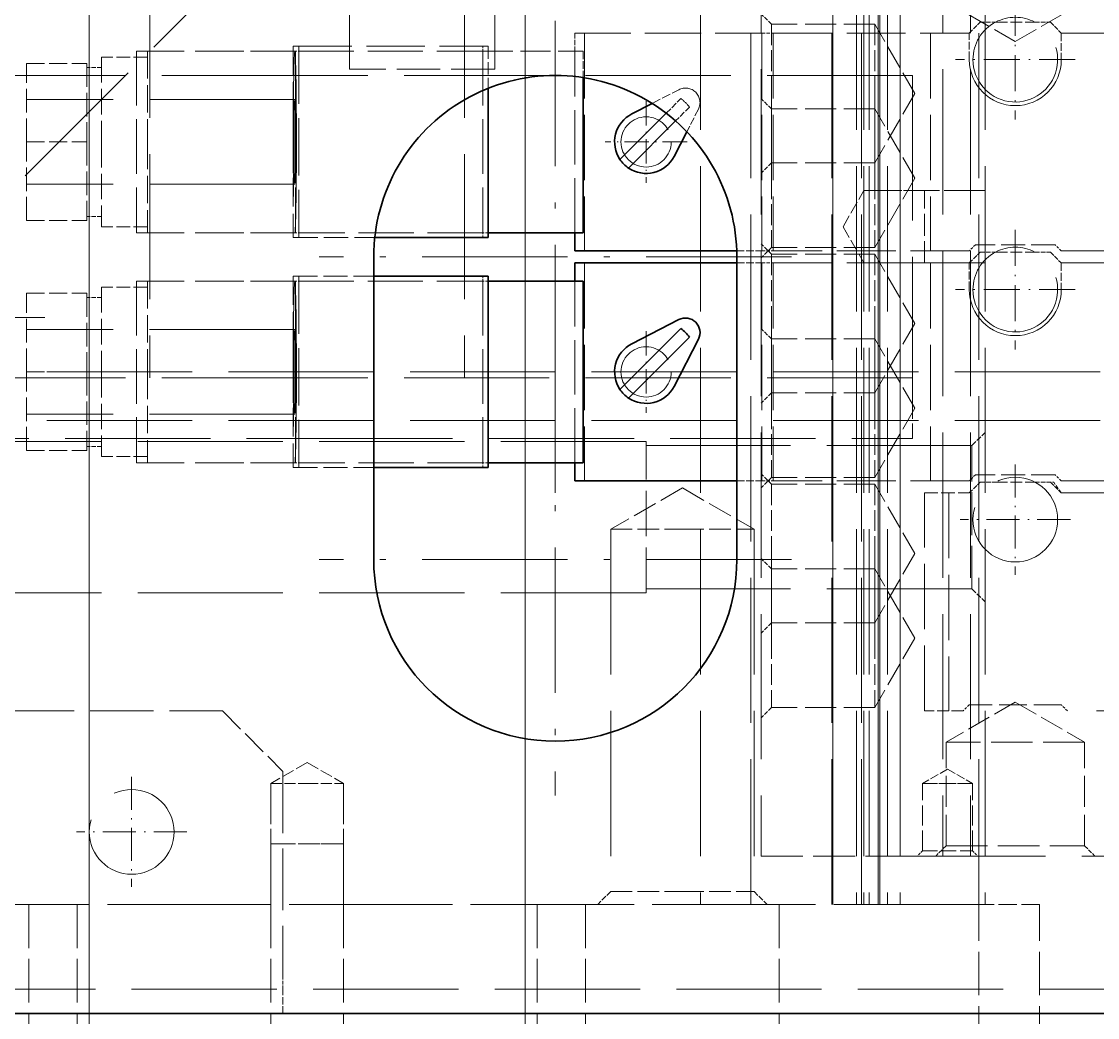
# Model space of a CAD drawing. Extents: x 0 to 18500, y -51 to 3802.
# Drawn here: x 2470.5 to 2559.4, y 1257 to 1339.3 of the extents above; entities that cross this region are included whole.
import ezdxf

# ---------------------------------------------------------------- set-up
doc = ezdxf.new("R2010")
doc.units = 0
doc.header["$MEASUREMENT"] = 0
for name, pattern in [('CENTER-HOKUTO', [23, 20, -1, 1, -1]), ('DASHDOT', [18.5, 12, -3, 0.5, -3]), ('DASHED', [15, 12, -3]), ('HIDDEN-HOKUTO', [3.8, 2.5, -1.3])]:
    doc.linetypes.add(name, pattern=pattern)
doc.layers.get('0').update_dxf_attribs({"linetype": 'CONTINUOUS'})
doc.layers.add('AM_7', color=2, linetype='CENTER-HOKUTO')
doc.layers.add('AM_HID', color=1, linetype='HIDDEN-HOKUTO')

msp = doc.modelspace()

# ---------------------------------------------------------------- linework, layer by layer
at = {"color": 7, "lineweight": 35, "ltscale": 0.320566}
msp.add_line((2516.92444, 1334.62914), (2516.92444, 1321.80651), dxfattribs=at)
at = {"color": 7, "lineweight": 35, "ltscale": 0.308389}
msp.add_line((2509.07483, 1333.74205), (2509.07483, 1321.40648), dxfattribs=at)
at = {"color": 7, "lineweight": 35, "ltscale": 0.047715}
msp.add_line((2520.93274, 1331.6173), (2522.62903, 1332.49217), dxfattribs=at)
at = {"color": 7, "lineweight": 35, "ltscale": 0.135196}
msp.add_line((2519.96692, 1327.85582), (2523.79065, 1331.67992), dxfattribs=at)
at = {"color": 7, "lineweight": 35, "ltscale": 0.137569}
msp.add_line((2524.56507, 1331.03978), (2520.67395, 1327.14879), dxfattribs=at)
at = {"color": 7, "lineweight": 35, "ltscale": 0.057306}
msp.add_line((2525.48596, 1330.15196), (2524.43518, 1328.11473), dxfattribs=at)
at = {"color": 7, "lineweight": 35, "ltscale": 0.19624}
for p, q in [((2509.07483, 1321.80651), (2516.92444, 1321.80651)), ((2509.07483, 1317.80651), (2516.92444, 1317.80651)), ((2509.07483, 1302.80651), (2516.92444, 1302.80651))]:
    msp.add_line(p, q, dxfattribs=at)
at = {"color": 7, "lineweight": 35, "ltscale": 0.0375}
for p, q in [((2516.22449, 1321.80651), (2516.22449, 1320.30651)), ((2516.22449, 1319.30651), (2516.22449, 1317.80651)), ((2516.22473, 1302.80651), (2516.22473, 1301.30651))]:
    msp.add_line(p, q, dxfattribs=at)
at = {"color": 7, "lineweight": 35, "ltscale": 0.234119}
msp.add_line((2499.71009, 1321.40648), (2509.07483, 1321.40648), dxfattribs=at)
at = {"color": 7, "lineweight": 35, "ltscale": 0.33479}
msp.add_line((2516.22449, 1320.30651), (2529.61609, 1320.30651), dxfattribs=at)
at = {"color": 7, "lineweight": 35}
for p, q in [((2499.62464, 1294.80651), (2499.62464, 1319.80651)), ((2529.62464, 1319.80651), (2529.62464, 1294.80651)), ((2464.62464, 1257.30638), (2644.62464, 1257.30687))]:
    msp.add_line(p, q, dxfattribs=at)
at = {"color": 7, "lineweight": 35, "ltscale": 0.334998}
for p, q in [((2516.22449, 1319.30651), (2529.62439, 1319.30651)), ((2516.22473, 1301.30651), (2529.62464, 1301.30651))]:
    msp.add_line(p, q, dxfattribs=at)
at = {"color": 7, "lineweight": 35, "ltscale": 0.236261}
msp.add_line((2499.62439, 1318.20641), (2509.07483, 1318.20641), dxfattribs=at)
at = {"color": 7, "lineweight": 35, "ltscale": 0.394998}
msp.add_line((2509.07483, 1318.20641), (2509.07483, 1302.40648), dxfattribs=at)
at = {"color": 7, "lineweight": 35, "ltscale": 0.375}
msp.add_line((2516.92444, 1317.80651), (2516.92444, 1302.80651), dxfattribs=at)
at = {"color": 7, "lineweight": 35, "ltscale": 0.178106}
for p, q in [((2519.96692, 1308.85582), (2525.00452, 1313.89342)), ((2525.71155, 1313.18639), (2520.67395, 1308.14879))]:
    msp.add_line(p, q, dxfattribs=at)
at = {"color": 7, "lineweight": 35, "ltscale": 0.109548}
msp.add_line((2520.93274, 1312.6173), (2524.82727, 1314.62572), dxfattribs=at)
at = {"color": 7, "lineweight": 35, "ltscale": 0.109546}
msp.add_line((2526.44373, 1313.00914), (2524.43518, 1309.11473), dxfattribs=at)
at = {"color": 7, "lineweight": 35, "ltscale": 0.236255}
msp.add_line((2499.62464, 1302.40648), (2509.07483, 1302.40648), dxfattribs=at)
at = {"color": 7, "lineweight": 35}
for centre, radius, start, end in [((2514.62464, 1319.80651), 15, 0.0001446, 180.0001453), ((2522.12464, 1329.30651), 2.6, 117.2812056, 213.9126629), ((2522.12464, 1329.30651), 2.6, 236.087637, 332.7190753), ((2522.12464, 1329.30651), 2.6, 213.9126629, 236.087637), ((2525.37708, 1313.55919), 1.2, 332.7190531, 117.2812739), ((2522.12464, 1310.30651), 4.6, 38.7600121, 51.2402738), ((2522.12464, 1310.30651), 2.6, 117.2812056, 213.9126629), ((2522.12464, 1310.30651), 2.6, 213.9126629, 236.087637), ((2522.12464, 1310.30651), 2.6, 236.087637, 332.7190753), ((2514.62464, 1294.80651), 15, 180.0001453, 0.0001446)]:
    msp.add_arc(centre, radius, start, end, dxfattribs=at)
at = {"layer": 'AM_7', "color": 2, "linetype": 'DASHDOT', "lineweight": 13, "ltscale": 0.247}
for p, q in [((2552.62464, 1341.04662), (2552.62464, 1331.16661)), ((2552.62464, 1322.04662), (2552.62464, 1312.16661))]:
    msp.add_line(p, q, dxfattribs=at)
at = {"layer": 'AM_7', "color": 2, "linetype": 'DASHDOT', "lineweight": 13}
for p, q in [((2514.62464, 1339.30651), (2514.62464, 1300.30651)), ((2534.12464, 1319.80651), (2495.12464, 1319.80651)), ((2472.45569, 1314.80626), (2450.79505, 1314.80626)), ((2514.62464, 1314.30651), (2514.62464, 1275.30651)), ((2534.12464, 1294.80651), (2495.12464, 1294.80651))]:
    msp.add_line(p, q, dxfattribs=at)
at = {"layer": 'AM_7', "color": 2, "linetype": 'DASHDOT', "lineweight": 13, "ltscale": 0.247003}
msp.add_line((2557.56458, 1336.10655), (2547.68445, 1336.10655), dxfattribs=at)
at = {"layer": 'AM_7', "color": 2, "linetype": 'DASHDOT', "lineweight": 13, "ltscale": 0.169}
for p, q in [((2522.12464, 1332.68651), (2522.12464, 1325.9265)), ((2525.50452, 1329.30651), (2518.74451, 1329.30651)), ((2522.12464, 1313.68651), (2522.12464, 1306.9265)), ((2525.50452, 1310.30651), (2518.74451, 1310.30651))]:
    msp.add_line(p, q, dxfattribs=at)
at = {"layer": 'AM_7', "color": 2, "linetype": 'DASHDOT', "lineweight": 13, "ltscale": 0.246997}
msp.add_line((2557.56458, 1317.10655), (2547.6847, 1317.10655), dxfattribs=at)
at = {"layer": 'AM_7', "color": 2, "linetype": 'DASHDOT', "lineweight": 13, "ltscale": 0.227499}
msp.add_line((2552.62464, 1302.6566), (2552.62464, 1293.55663), dxfattribs=at)
at = {"layer": 'AM_7', "color": 2, "linetype": 'DASHDOT', "lineweight": 13, "ltscale": 0.227496}
for p, q in [((2557.17444, 1298.10655), (2548.07459, 1298.10655)), ((2484.17469, 1272.30638), (2475.07483, 1272.30638))]:
    msp.add_line(p, q, dxfattribs=at)
at = {"layer": 'AM_7', "color": 2, "linetype": 'DASHDOT', "lineweight": 13, "ltscale": 0.227502}
msp.add_line((2479.62464, 1276.85643), (2479.62464, 1267.75633), dxfattribs=at)
at = {"layer": 'AM_HID', "color": 1, "linetype": 'DASHED', "lineweight": 13}
for p, q in [((2476.12488, 1255.80638), (2476.12464, 1388.30638)), ((2476.12513, 1255.80626), (2476.12488, 1388.30632)), ((2476.12513, 1255.80626), (2476.12488, 1388.30626)), ((2476.12561, 1255.80626), (2476.12513, 1388.30626)), ((2481.12464, 1388.30638), (2481.12488, 1309.80638)), ((2481.12513, 1388.30626), (2481.12513, 1309.80626)), ((2507.12464, 1388.30638), (2507.12488, 1309.80638)), ((2507.12513, 1388.30638), (2507.12513, 1309.80638)), ((2512.12488, 1255.80638), (2512.12464, 1388.30644)), ((2512.12513, 1255.80638), (2512.12488, 1388.30638)), ((2512.12513, 1255.80638), (2512.12488, 1388.30638)), ((2512.12561, 1255.80638), (2512.12513, 1388.30638)), ((2476.12488, 1266.30638), (2476.12464, 1357.30638)), ((2476.12513, 1266.30626), (2476.12488, 1357.30626)), ((2476.12561, 1266.30626), (2476.12513, 1357.30626)), ((2476.12513, 1266.30626), (2476.12513, 1357.30626)), ((2481.12464, 1357.30638), (2481.12488, 1334.80638)), ((2481.12513, 1357.30626), (2481.12513, 1334.80626)), ((2497.62464, 1357.30651), (2497.62464, 1335.30638)), ((2507.12464, 1357.30638), (2507.12488, 1334.80638)), ((2507.12513, 1357.30638), (2507.12513, 1334.80638)), ((2509.62464, 1357.30651), (2509.62464, 1335.30651)), ((2512.12488, 1266.30638), (2512.12464, 1357.30638)), ((2512.12513, 1266.30638), (2512.12488, 1357.30638)), ((2512.12561, 1266.30638), (2512.12513, 1357.30638)), ((2512.12513, 1266.30638), (2512.12513, 1357.30638)), ((2526.62464, 1357.30651), (2526.62488, 1266.30651)), ((2530.78333, 1266.30651), (2530.78284, 1357.30651)), ((2530.78308, 1266.30651), (2530.78284, 1357.30651)), ((2530.78357, 1266.30638), (2530.78333, 1357.30638)), ((2530.78333, 1266.30638), (2530.78333, 1357.30638)), ((2537.4701, 1266.30651), (2537.46985, 1357.30651)), ((2537.46985, 1266.30651), (2537.46985, 1357.30651)), ((2537.47034, 1266.30651), (2537.4701, 1357.30651)), ((2537.47034, 1266.30638), (2537.4701, 1357.30638)), ((2537.5553, 1266.30651), (2537.55506, 1357.30651)), ((2537.55506, 1357.30651), (2537.5553, 1266.30651)), ((2537.5553, 1357.30651), (2537.55554, 1266.30651)), ((2537.55579, 1266.30638), (2537.5553, 1357.30638)), ((2539.50696, 1357.30651), (2539.50745, 1266.30651)), ((2539.50721, 1357.30651), (2539.50745, 1266.30651)), ((2539.50745, 1357.30651), (2539.50769, 1266.30651)), ((2539.50745, 1357.30638), (2539.50794, 1266.30638)), ((2539.92151, 1266.30651), (2539.92127, 1357.30651)), ((2539.92151, 1266.30651), (2539.92127, 1357.30651)), ((2539.92176, 1266.30651), (2539.92151, 1357.30651)), ((2539.922, 1266.30638), (2539.92151, 1357.30638)), ((2540.12464, 1357.30651), (2540.12488, 1266.30651)), ((2540.55725, 1357.30651), (2540.5575, 1266.30651)), ((2540.55725, 1357.30651), (2540.55725, 1266.30651)), ((2540.5575, 1357.30651), (2540.55774, 1266.30651)), ((2540.5575, 1357.30638), (2540.55774, 1266.30638)), ((2541.30432, 1266.30651), (2541.30408, 1357.30651)), ((2541.30432, 1357.30651), (2541.30481, 1266.30651)), ((2541.30481, 1266.30651), (2541.30432, 1357.30651)), ((2541.30432, 1357.30651), (2541.30432, 1266.30651)), ((2541.42371, 1266.30651), (2541.42346, 1357.30651)), ((2541.42346, 1357.30651), (2541.42346, 1266.30651)), ((2541.42395, 1266.30651), (2541.42371, 1357.30651)), ((2541.42371, 1357.30651), (2541.42395, 1266.30651)), ((2542.05725, 1357.30651), (2542.0575, 1266.30651)), ((2542.05725, 1357.30651), (2542.05725, 1266.30651)), ((2542.0575, 1357.30651), (2542.05774, 1266.30651)), ((2542.0575, 1357.30651), (2542.05774, 1266.30651)), ((2543.10706, 1357.30651), (2543.10755, 1266.30651)), ((2543.10706, 1357.30651), (2543.10755, 1266.30651)), ((2543.10755, 1357.30651), (2543.10779, 1266.30651)), ((2543.10755, 1357.30651), (2543.10755, 1266.30651)), ((2549.62513, 1266.30651), (2549.62464, 1357.30651)), ((2549.62537, 1266.30651), (2549.62513, 1357.30651)), ((2550.12464, 1357.30651), (2550.12488, 1266.30651)), ((2449.62464, 1305.30626), (2499.62464, 1355.30638)), ((2531.62464, 1350.30651), (2531.62464, 1270.30651)), ((2543.12464, 1350.30651), (2543.12464, 1270.30651)), ((2546.62464, 1350.30651), (2546.62464, 1270.30651)), ((2548.93396, 1350.30651), (2548.93421, 1270.30651)), ((2556.42444, 1338.30663), (2590.82434, 1338.30663)), ((2494.12464, 1334.80638), (2444.12488, 1334.80626)), ((2544.12488, 1334.80651), (2494.12464, 1334.80638)), ((2544.12488, 1334.80651), (2544.12488, 1304.80651)), ((2544.12513, 1334.80651), (2544.12513, 1304.80651)), ((2493.10511, 1332.80638), (2470.92444, 1332.80638)), ((2493.10511, 1325.80638), (2470.92444, 1325.80638)), ((2579.63269, 1320.30663), (2556.42444, 1320.30663)), ((2556.42444, 1319.30663), (2579.62439, 1319.30663)), ((2493.10511, 1313.80638), (2470.92444, 1313.80638)), ((2649.62464, 1310.30675), (2438.91761, 1310.30626)), ((2494.12488, 1309.80638), (2444.12488, 1309.80626)), ((2544.12488, 1309.80651), (2494.12488, 1309.80638)), ((2493.10511, 1306.80638), (2470.92444, 1306.80638)), ((2649.62464, 1306.30675), (2389.62464, 1306.30614)), ((2444.12488, 1304.80626), (2494.12488, 1304.80638)), ((2444.12488, 1304.80626), (2494.12488, 1304.80638)), ((2522.12488, 1304.55651), (2467.12488, 1304.55626)), ((2522.12513, 1304.55638), (2467.12513, 1304.55626)), ((2522.12513, 1304.55638), (2467.12513, 1304.55626)), ((2522.12513, 1304.55638), (2467.12513, 1304.55626)), ((2494.12488, 1304.80638), (2544.12488, 1304.80651)), ((2494.12488, 1304.80638), (2544.12488, 1304.80651)), ((2549.04236, 1304.22399), (2522.12488, 1304.22399)), ((2549.04285, 1304.22399), (2522.12513, 1304.22386)), ((2549.04261, 1304.22399), (2522.12513, 1304.22386)), ((2549.04261, 1304.22399), (2522.12513, 1304.22399)), ((2579.62464, 1301.30663), (2556.42444, 1301.30663)), ((2556.42444, 1300.30663), (2579.62464, 1300.30663)), ((2519.20716, 1297.30651), (2519.2074, 1267.3889)), ((2519.20764, 1297.30638), (2519.20764, 1267.3889)), ((2519.20764, 1297.30638), (2519.20764, 1267.3889)), ((2519.20789, 1297.30638), (2519.20789, 1267.3889)), ((2531.04236, 1297.30651), (2531.04236, 1267.38903)), ((2531.04261, 1297.30651), (2531.04261, 1267.3889)), ((2531.04261, 1297.30638), (2531.04261, 1267.3889)), ((2531.04285, 1297.30638), (2531.04309, 1267.3889)), ((2522.12488, 1292.05651), (2467.12488, 1292.05626)), ((2522.12513, 1292.05638), (2467.12513, 1292.05626)), ((2522.12513, 1292.05638), (2467.12513, 1292.05626)), ((2522.12537, 1292.05638), (2467.12537, 1292.05626)), ((2549.04236, 1292.38903), (2522.12488, 1292.3889)), ((2549.04261, 1292.38903), (2522.12513, 1292.3889)), ((2549.04261, 1292.38903), (2522.12513, 1292.3889)), ((2549.04285, 1292.3889), (2522.12537, 1292.3889)), ((2586.33313, 1282.30663), (2556.92469, 1282.30663)), ((2543.12464, 1270.30651), (2604.62464, 1270.30675)), ((2549.62488, 1266.30651), (2439.62488, 1266.30626)), ((2449.12488, 1266.30626), (2550.12488, 1266.30651)), ((2464.62464, 1259.30638), (2644.62464, 1259.30687))]:
    msp.add_line(p, q, dxfattribs=at)
at = {"layer": 'AM_HID', "color": 1, "linetype": 'DASHED', "lineweight": 13, "ltscale": 0.165199}
for p, q in [((2552.62464, 1337.60265), (2546.90198, 1340.9066)), ((2544.32874, 1288.30651), (2541.02454, 1294.02904)), ((2544.32874, 1288.30651), (2541.02454, 1282.58397)), ((2552.62464, 1283.01049), (2558.34729, 1279.70653))]:
    msp.add_line(p, q, dxfattribs=at)
at = {"layer": 'AM_HID', "color": 1, "linetype": 'DASHED', "lineweight": 13, "ltscale": 0.165193}
for p, q in [((2552.62464, 1337.60265), (2558.34705, 1340.9066)), ((2544.32825, 1333.30651), (2541.02454, 1339.02904)), ((2544.32849, 1314.30651), (2541.02454, 1308.58409)), ((2544.32849, 1295.30651), (2541.02454, 1289.58409)), ((2552.62464, 1283.01049), (2546.90222, 1279.70653))]:
    msp.add_line(p, q, dxfattribs=at)
at = {"layer": 'AM_HID', "color": 1, "linetype": 'DASHED', "lineweight": 13, "ltscale": 0.030263}
for p, q in [((2532.48059, 1339.02904), (2531.62464, 1339.885)), ((2532.48059, 1332.02904), (2531.62464, 1332.885)), ((2532.48059, 1327.58397), (2531.62464, 1326.72801)), ((2532.48059, 1320.02904), (2531.62464, 1320.885)), ((2532.48059, 1320.58397), (2531.62464, 1319.72801)), ((2532.48059, 1313.02904), (2531.62464, 1313.885)), ((2532.48059, 1308.58397), (2531.62464, 1307.72801)), ((2532.48059, 1301.02904), (2531.62464, 1301.885)), ((2532.48059, 1301.58397), (2531.62464, 1300.72801)), ((2532.48059, 1294.02904), (2531.62464, 1294.885)), ((2532.48059, 1289.58397), (2531.62464, 1288.72801)), ((2532.48059, 1282.58397), (2531.62464, 1281.72801)), ((2558.34729, 1271.16258), (2559.20325, 1270.30663))]:
    msp.add_line(p, q, dxfattribs=at)
at = {"layer": 'AM_HID', "color": 1, "linetype": 'DASHED', "lineweight": 13, "ltscale": 0.143063}
for p, q in [((2532.48059, 1339.02904), (2532.48059, 1333.30651)), ((2541.02454, 1339.02904), (2541.02454, 1333.30651)), ((2532.48059, 1333.30651), (2532.48059, 1327.58397)), ((2532.48059, 1332.02904), (2532.48059, 1326.30651)), ((2541.02454, 1332.02904), (2541.02454, 1326.30651)), ((2532.48059, 1326.30651), (2532.48059, 1320.58397)), ((2541.02454, 1326.30651), (2541.02454, 1320.58397)), ((2532.48059, 1320.02904), (2532.48059, 1314.30651)), ((2541.02454, 1320.02904), (2541.02454, 1314.30651)), ((2532.48059, 1314.30651), (2532.48059, 1308.58397)), ((2532.48059, 1313.02904), (2532.48059, 1307.30651)), ((2541.02454, 1313.02904), (2541.02454, 1307.30651)), ((2532.48059, 1307.30651), (2532.48059, 1301.58397)), ((2541.02454, 1307.30651), (2541.02454, 1301.58397)), ((2532.48059, 1301.02904), (2532.48059, 1295.30651)), ((2541.02454, 1301.02904), (2541.02454, 1295.30651)), ((2532.48059, 1295.30651), (2532.48059, 1289.58397)), ((2532.48059, 1294.02904), (2532.48059, 1288.30651)), ((2541.02454, 1294.02904), (2541.02454, 1288.30651)), ((2532.48059, 1288.30651), (2532.48059, 1282.58397)), ((2541.02454, 1288.30651), (2541.02454, 1282.58397))]:
    msp.add_line(p, q, dxfattribs=at)
at = {"layer": 'AM_HID', "color": 1, "linetype": 'DASHED', "lineweight": 13, "ltscale": 0.213599}
for p, q in [((2541.02454, 1339.02904), (2532.48059, 1339.02904)), ((2541.02454, 1332.02904), (2532.48059, 1332.02904)), ((2541.02454, 1327.58409), (2532.48059, 1327.58397)), ((2541.02454, 1320.58397), (2532.48059, 1320.58397)), ((2541.02454, 1320.02904), (2532.48059, 1320.02904)), ((2541.02454, 1313.02904), (2532.48059, 1313.02904)), ((2541.02454, 1308.58409), (2532.48059, 1308.58397)), ((2541.02454, 1301.58397), (2532.48059, 1301.58397)), ((2541.02454, 1301.02904), (2532.48059, 1301.02904)), ((2541.02454, 1294.02904), (2532.48059, 1294.02904)), ((2541.02454, 1289.58409), (2532.48059, 1289.58397)), ((2541.02454, 1282.58397), (2532.48059, 1282.58397)), ((2546.90222, 1271.16258), (2546.90222, 1279.70653)), ((2558.34729, 1271.16258), (2558.34729, 1279.70653))]:
    msp.add_line(p, q, dxfattribs=at)
at = {"layer": 'AM_HID', "color": 1, "linetype": 'DASHED', "lineweight": 13, "ltscale": 0.031823}
for p, q in [((2548.82434, 1338.30651), (2549.72449, 1339.20653)), ((2548.82434, 1319.30651), (2549.72449, 1320.20653)), ((2548.82459, 1300.30651), (2549.72473, 1301.20653))]:
    msp.add_line(p, q, dxfattribs=at)
at = {"layer": 'AM_HID', "color": 1, "linetype": 'DASHED', "lineweight": 13, "ltscale": 0.031879}
for p, q in [((2549.72449, 1339.20653), (2550.99964, 1339.20653)), ((2549.72449, 1320.20653), (2550.99964, 1320.20653)), ((2554.24939, 1301.20653), (2555.52454, 1301.20653))]:
    msp.add_line(p, q, dxfattribs=at)
at = {"layer": 'AM_HID', "color": 1, "linetype": 'DASHED', "lineweight": 13, "ltscale": 0.081238}
for p, q in [((2550.99964, 1339.20653), (2554.24915, 1339.20653)), ((2550.99964, 1320.20653), (2554.24915, 1320.20653))]:
    msp.add_line(p, q, dxfattribs=at)
at = {"layer": 'AM_HID', "color": 1, "linetype": 'DASHED', "lineweight": 13, "ltscale": 0.031885}
for p, q in [((2554.24915, 1339.20653), (2555.52454, 1339.20653)), ((2554.24915, 1320.20653), (2555.52454, 1320.20653))]:
    msp.add_line(p, q, dxfattribs=at)
at = {"layer": 'AM_HID', "color": 1, "linetype": 'DASHED', "lineweight": 13, "ltscale": 0.031816}
for p, q in [((2555.52454, 1339.20653), (2556.42444, 1338.30663)), ((2555.52454, 1320.20653), (2556.42444, 1319.30663)), ((2555.52454, 1301.20653), (2556.42444, 1300.30663))]:
    msp.add_line(p, q, dxfattribs=at)
at = {"layer": 'AM_HID', "color": 1, "linetype": 'DASHED', "lineweight": 13, "ltscale": 0.386554}
msp.add_line((2516.22449, 1338.30651), (2531.68665, 1338.30651), dxfattribs=at)
at = {"layer": 'AM_HID', "color": 1, "linetype": 'DASHED', "lineweight": 13, "ltscale": 0.0375}
msp.add_line((2516.22449, 1338.30651), (2516.22449, 1336.80651), dxfattribs=at)
at = {"layer": 'AM_HID', "color": 1, "linetype": 'DASHED', "lineweight": 13, "ltscale": 0.45}
for p, q in [((2517.02454, 1338.30651), (2517.02454, 1320.30651)), ((2531.68665, 1338.30651), (2531.68665, 1320.30651)), ((2532.62464, 1338.30651), (2532.62464, 1320.30651)), ((2545.62464, 1338.30651), (2545.62464, 1320.30651)), ((2517.02454, 1319.30651), (2517.02454, 1301.30651)), ((2531.68665, 1319.30651), (2531.68665, 1301.30651)), ((2532.62464, 1319.30651), (2532.62464, 1301.30651)), ((2545.62464, 1319.30651), (2545.62464, 1301.30651)), ((2545.12464, 1282.30651), (2545.12464, 1300.30651)), ((2547.12464, 1300.30651), (2547.12464, 1282.30651))]:
    msp.add_line(p, q, dxfattribs=at)
at = {"layer": 'AM_HID', "color": 1, "linetype": 'DASHED', "lineweight": 13, "ltscale": 0.02345}
for p, q in [((2531.68665, 1338.30651), (2532.62464, 1338.30651)), ((2531.68665, 1320.30651), (2532.62464, 1320.30651)), ((2531.68665, 1319.30651), (2532.62464, 1319.30651)), ((2531.68665, 1301.30651), (2532.62464, 1301.30651))]:
    msp.add_line(p, q, dxfattribs=at)
at = {"layer": 'AM_HID', "color": 1, "linetype": 'DASHED', "lineweight": 13, "ltscale": 0.404993}
for p, q in [((2532.62464, 1338.30651), (2548.82434, 1338.30651)), ((2548.82434, 1320.30651), (2532.62464, 1320.30651)), ((2532.62464, 1319.30651), (2548.82434, 1319.30651))]:
    msp.add_line(p, q, dxfattribs=at)
at = {"layer": 'AM_HID', "color": 1, "linetype": 'DASHED', "lineweight": 13, "ltscale": 0.054999}
for p, q in [((2548.82434, 1336.10655), (2548.82434, 1338.30651)), ((2548.82459, 1317.10655), (2548.82434, 1319.30651))]:
    msp.add_line(p, q, dxfattribs=at)
at = {"layer": 'AM_HID', "color": 1, "linetype": 'DASHED', "lineweight": 13, "ltscale": 0.055002}
for p, q in [((2556.42444, 1338.30663), (2556.42444, 1336.10655)), ((2556.42444, 1319.30663), (2556.42444, 1317.10655))]:
    msp.add_line(p, q, dxfattribs=at)
at = {"layer": 'AM_HID', "color": 1, "linetype": 'DASHED', "lineweight": 13, "ltscale": 0.197501}
for p, q in [((2492.97425, 1337.20641), (2492.97425, 1329.30638)), ((2492.97425, 1318.20641), (2492.97425, 1310.30638))]:
    msp.add_line(p, q, dxfattribs=at)
at = {"layer": 'AM_HID', "color": 1, "linetype": 'DASHED', "lineweight": 13, "ltscale": 0.402515}
msp.add_line((2492.97425, 1337.20641), (2509.07483, 1337.20641), dxfattribs=at)
at = {"layer": 'AM_HID', "color": 1, "linetype": 'DASHED', "lineweight": 13, "ltscale": 0.394998}
for p, q in [((2493.42444, 1337.20641), (2493.42444, 1321.40648)), ((2493.42444, 1318.20641), (2493.42444, 1302.40648))]:
    msp.add_line(p, q, dxfattribs=at)
at = {"layer": 'AM_HID', "color": 1, "linetype": 'DASHED', "lineweight": 13, "ltscale": 0.009998}
for p, q in [((2508.62464, 1337.20641), (2508.62464, 1336.80651)), ((2508.62464, 1318.20641), (2508.62464, 1317.80651))]:
    msp.add_line(p, q, dxfattribs=at)
at = {"layer": 'AM_HID', "color": 1, "linetype": 'DASHED', "lineweight": 13, "ltscale": 0.086609}
msp.add_line((2509.07483, 1337.20641), (2509.07483, 1333.74205), dxfattribs=at)
at = {"layer": 'AM_HID', "color": 1, "linetype": 'DASHED', "lineweight": 13, "ltscale": 0.175}
for p, q in [((2477.12439, 1336.30638), (2477.12464, 1329.30638)), ((2477.12464, 1329.30638), (2477.12464, 1322.30638)), ((2477.12464, 1317.30638), (2477.12464, 1310.30638)), ((2477.12464, 1310.30638), (2477.12464, 1303.30638))]:
    msp.add_line(p, q, dxfattribs=at)
at = {"layer": 'AM_HID', "color": 1, "linetype": 'DASHED', "lineweight": 13, "ltscale": 0.095001}
msp.add_line((2480.92444, 1336.30638), (2477.12439, 1336.30638), dxfattribs=at)
at = {"layer": 'AM_HID', "color": 1, "linetype": 'DASHED', "lineweight": 13, "ltscale": 0.328711}
for p, q in [((2480.02454, 1336.80638), (2493.17298, 1336.80638)), ((2480.02454, 1321.80638), (2493.17298, 1321.80638)), ((2480.02454, 1317.80638), (2493.17298, 1317.80638)), ((2480.02454, 1302.80638), (2493.17298, 1302.80638))]:
    msp.add_line(p, q, dxfattribs=at)
at = {"layer": 'AM_HID', "color": 1, "linetype": 'DASHED', "lineweight": 13, "ltscale": 0.375}
for p, q in [((2480.02454, 1336.80638), (2480.02454, 1321.80638)), ((2493.17298, 1336.80638), (2493.17298, 1321.80638)), ((2508.62464, 1336.80651), (2508.62464, 1321.80651)), ((2516.22449, 1321.80651), (2516.22449, 1336.80651)), ((2480.02454, 1317.80638), (2480.02454, 1302.80638)), ((2493.17298, 1317.80638), (2493.17298, 1302.80638)), ((2508.62464, 1317.80651), (2508.62464, 1302.80651)), ((2516.22473, 1302.80651), (2516.22473, 1317.80651))]:
    msp.add_line(p, q, dxfattribs=at)
at = {"layer": 'AM_HID', "color": 1, "linetype": 'DASHED', "lineweight": 13, "ltscale": 0.1875}
for p, q in [((2480.92444, 1336.80638), (2480.92444, 1329.30638)), ((2480.92444, 1329.30638), (2480.92444, 1321.80638)), ((2480.92444, 1317.80638), (2480.92444, 1310.30638)), ((2480.92444, 1310.30638), (2480.92444, 1302.80638))]:
    msp.add_line(p, q, dxfattribs=at)
at = {"layer": 'AM_HID', "color": 1, "linetype": 'DASHED', "lineweight": 13, "ltscale": 0.304517}
for p, q in [((2493.10511, 1336.80638), (2480.92444, 1336.80638)), ((2493.10511, 1321.80638), (2480.92444, 1321.80638)), ((2493.10511, 1317.80638), (2480.92444, 1317.80638)), ((2493.10511, 1302.80638), (2480.92444, 1302.80638))]:
    msp.add_line(p, q, dxfattribs=at)
at = {"layer": 'AM_HID', "color": 1, "linetype": 'DASHED', "lineweight": 13, "ltscale": 0.006287}
for p, q in [((2493.17298, 1336.80638), (2493.42444, 1336.80638)), ((2493.17298, 1321.80638), (2493.42444, 1321.80638)), ((2493.17298, 1317.80638), (2493.42444, 1317.80638)), ((2493.17298, 1302.80638), (2493.42444, 1302.80638))]:
    msp.add_line(p, q, dxfattribs=at)
at = {"layer": 'AM_HID', "color": 1, "linetype": 'DASHED', "lineweight": 13, "ltscale": 0.380005}
for p, q in [((2493.42444, 1336.80638), (2508.62464, 1336.80651)), ((2508.62464, 1321.80651), (2493.42444, 1321.80638)), ((2493.42444, 1317.80638), (2508.62464, 1317.80651)), ((2508.62464, 1302.80651), (2493.42444, 1302.80638))]:
    msp.add_line(p, q, dxfattribs=at)
at = {"layer": 'AM_HID', "color": 1, "linetype": 'DASHED', "lineweight": 13, "ltscale": 0.207495}
msp.add_line((2508.62464, 1336.80651), (2516.92444, 1336.80651), dxfattribs=at)
at = {"layer": 'AM_HID', "color": 1, "linetype": 'DASHED', "lineweight": 13, "ltscale": 0.054434}
msp.add_line((2516.92444, 1336.80651), (2516.92444, 1334.62914), dxfattribs=at)
at = {"layer": 'AM_HID', "color": 1, "linetype": 'DASHED', "lineweight": 13, "ltscale": 0.125}
for p, q in [((2470.92444, 1335.8015), (2475.92444, 1335.80162)), ((2470.92444, 1329.30638), (2475.92444, 1329.30638)), ((2470.92444, 1329.30638), (2475.92444, 1329.30638)), ((2545.12464, 1325.30651), (2540.12464, 1325.30651)), ((2545.12513, 1325.30651), (2540.12513, 1325.30651)), ((2550.12464, 1325.30651), (2545.12464, 1325.30651)), ((2470.92444, 1322.81114), (2475.92444, 1322.81114)), ((2545.12464, 1319.30651), (2540.12464, 1319.30651)), ((2545.12513, 1319.30651), (2540.12513, 1319.30651)), ((2470.92444, 1316.8015), (2475.92444, 1316.80162)), ((2470.92444, 1310.30638), (2475.92444, 1310.30638)), ((2470.92444, 1310.30638), (2475.92444, 1310.30638)), ((2544.12488, 1309.80651), (2544.12488, 1304.80651)), ((2544.12513, 1309.80651), (2544.12513, 1304.80651)), ((2470.92444, 1303.81114), (2475.92444, 1303.81114)), ((2491.12488, 1276.30638), (2491.12488, 1271.30638)), ((2491.12513, 1276.30638), (2491.12513, 1271.30638)), ((2497.12488, 1276.30638), (2497.12488, 1271.30638)), ((2497.12513, 1276.30638), (2497.12513, 1271.30638)), ((2491.12488, 1266.30638), (2491.12488, 1271.30638)), ((2497.12488, 1266.30638), (2497.12488, 1271.30638)), ((2554.62488, 1266.30651), (2549.62488, 1266.30651))]:
    msp.add_line(p, q, dxfattribs=at)
at = {"layer": 'AM_HID', "color": 1, "linetype": 'DASHED', "lineweight": 13, "ltscale": 0.162378}
for p, q in [((2470.92444, 1329.30638), (2470.92444, 1335.8015)), ((2470.92444, 1310.30638), (2470.92444, 1316.8015))]:
    msp.add_line(p, q, dxfattribs=at)
at = {"layer": 'AM_HID', "color": 1, "linetype": 'DASHED', "lineweight": 13, "ltscale": 0.162381}
for p, q in [((2475.92444, 1335.80162), (2475.92444, 1329.30638)), ((2470.92444, 1322.81114), (2470.92444, 1329.30638)), ((2475.92444, 1329.30638), (2475.92444, 1322.81114)), ((2475.92444, 1316.80162), (2475.92444, 1310.30638)), ((2470.92444, 1303.81114), (2470.92444, 1310.30638)), ((2475.92444, 1310.30638), (2475.92444, 1303.81114))]:
    msp.add_line(p, q, dxfattribs=at)
at = {"layer": 'AM_HID', "color": 1, "linetype": 'DASHED', "lineweight": 13, "ltscale": 0.029999}
msp.add_line((2477.12439, 1335.45641), (2475.92444, 1335.45641), dxfattribs=at)
at = {"layer": 'AM_HID', "color": 1, "linetype": 'DASHED', "lineweight": 13, "ltscale": 0.3}
for p, q in [((2509.62464, 1335.30651), (2497.62464, 1335.30638)), ((2471.12488, 1266.30638), (2471.12488, 1254.30638)), ((2471.12513, 1266.30626), (2471.12513, 1254.30626)), ((2471.12513, 1266.30626), (2471.12513, 1254.30626)), ((2471.12561, 1266.30626), (2471.12561, 1254.30626)), ((2475.12488, 1266.30638), (2475.12488, 1254.30638)), ((2475.12513, 1266.30626), (2475.12513, 1254.30626)), ((2475.12513, 1266.30626), (2475.12513, 1254.30626)), ((2475.12561, 1266.30626), (2475.12561, 1254.30626)), ((2491.12488, 1266.30638), (2491.12513, 1254.30638)), ((2491.12513, 1266.30638), (2491.12513, 1254.30638)), ((2491.12513, 1266.30638), (2491.12513, 1254.30638)), ((2491.12537, 1266.30626), (2491.12537, 1254.30626)), ((2497.12488, 1266.30638), (2497.12513, 1254.30638)), ((2497.12513, 1266.30638), (2497.12513, 1254.30638)), ((2497.12513, 1266.30638), (2497.12513, 1254.30638)), ((2497.12537, 1266.30638), (2497.12537, 1254.30638)), ((2513.12488, 1266.30638), (2513.12488, 1254.30638)), ((2513.12513, 1266.30638), (2513.12513, 1254.30638)), ((2513.12513, 1266.30638), (2513.12513, 1254.30638)), ((2513.12561, 1266.30638), (2513.12561, 1254.30638)), ((2517.12488, 1266.30651), (2517.12488, 1254.30651)), ((2517.12513, 1266.30638), (2517.12513, 1254.30638)), ((2517.12513, 1266.30638), (2517.12513, 1254.30638)), ((2517.12561, 1266.30638), (2517.12561, 1254.30638)), ((2533.12488, 1266.30651), (2533.12488, 1254.30651)), ((2533.12513, 1266.30651), (2533.12513, 1254.30651)), ((2533.12513, 1266.30651), (2533.12513, 1254.30651)), ((2533.12561, 1266.30638), (2533.12561, 1254.30638)), ((2549.62488, 1254.30651), (2549.62488, 1266.30651)), ((2549.62561, 1254.30651), (2549.62561, 1266.30651)), ((2554.62488, 1254.30651), (2554.62488, 1266.30651))]:
    msp.add_line(p, q, dxfattribs=at)
at = {"layer": 'AM_HID', "color": 1, "linetype": 'DASHED', "lineweight": 13, "ltscale": 0.061832}
msp.add_line((2522.62903, 1332.49217), (2524.82727, 1333.62572), dxfattribs=at)
at = {"layer": 'AM_HID', "color": 1, "linetype": 'DASHED', "lineweight": 13, "ltscale": 0.04291}
msp.add_line((2523.79065, 1331.67992), (2525.00452, 1332.89342), dxfattribs=at)
at = {"layer": 'AM_HID', "color": 1, "linetype": 'DASHED', "lineweight": 13, "ltscale": 0.14306}
for p, q in [((2541.02454, 1333.30651), (2541.02454, 1327.58409)), ((2541.02454, 1314.30651), (2541.02454, 1308.58409)), ((2541.02454, 1295.30651), (2541.02454, 1289.58409))]:
    msp.add_line(p, q, dxfattribs=at)
at = {"layer": 'AM_HID', "color": 1, "linetype": 'DASHED', "lineweight": 13, "ltscale": 0.16519}
msp.add_line((2544.32825, 1333.30651), (2541.02454, 1327.58409), dxfattribs=at)
at = {"layer": 'AM_HID', "color": 1, "linetype": 'DASHED', "lineweight": 13, "ltscale": 0.040537}
msp.add_line((2525.71155, 1332.18639), (2524.56507, 1331.03978), dxfattribs=at)
at = {"layer": 'AM_HID', "color": 1, "linetype": 'DASHED', "lineweight": 13, "ltscale": 0.05224}
msp.add_line((2526.44373, 1332.00914), (2525.48596, 1330.15196), dxfattribs=at)
at = {"layer": 'AM_HID', "color": 1, "linetype": 'DASHED', "lineweight": 13, "ltscale": 0.165196}
for p, q in [((2544.32849, 1326.30651), (2541.02454, 1332.02904)), ((2544.32849, 1326.30651), (2541.02454, 1320.58397)), ((2544.32849, 1314.30651), (2541.02454, 1320.02904)), ((2544.32849, 1307.30651), (2541.02454, 1313.02904)), ((2544.32849, 1307.30651), (2541.02454, 1301.58397)), ((2544.32849, 1295.30651), (2541.02454, 1301.02904))]:
    msp.add_line(p, q, dxfattribs=at)
at = {"layer": 'AM_HID', "color": 1, "linetype": 'DASHED', "lineweight": 13, "ltscale": 0.197498}
for p, q in [((2492.97425, 1329.30638), (2492.97425, 1321.40648)), ((2492.97425, 1310.30638), (2492.97425, 1302.40648))]:
    msp.add_line(p, q, dxfattribs=at)
at = {"layer": 'AM_HID', "color": 1, "linetype": 'DASHED', "lineweight": 13, "ltscale": 0.086601}
for p, q in [((2538.3927, 1322.30651), (2540.12464, 1325.30651)), ((2538.39295, 1322.30651), (2540.12488, 1325.30651)), ((2538.39319, 1322.30651), (2540.12513, 1325.30651)), ((2538.39319, 1322.30638), (2540.12513, 1325.30638)), ((2538.3927, 1322.30651), (2540.12464, 1319.30651)), ((2538.39319, 1322.30651), (2540.12513, 1319.30651)), ((2538.39319, 1322.30638), (2540.12513, 1319.30638)), ((2494.12537, 1278.03832), (2497.12537, 1276.30638))]:
    msp.add_line(p, q, dxfattribs=at)
at = {"layer": 'AM_HID', "color": 1, "linetype": 'DASHED', "lineweight": 13, "ltscale": 0.15}
for p, q in [((2540.12464, 1325.30651), (2540.12464, 1319.30651)), ((2540.12464, 1325.30651), (2540.12464, 1319.30651)), ((2540.12488, 1325.30651), (2540.12513, 1319.30651)), ((2540.12488, 1325.30651), (2540.12513, 1319.30651)), ((2540.12513, 1325.30651), (2540.12513, 1319.30651)), ((2540.12513, 1325.30651), (2540.12513, 1319.30651)), ((2540.12513, 1325.30638), (2540.12513, 1319.30638)), ((2540.12513, 1325.30638), (2540.12513, 1319.30638)), ((2545.12464, 1319.30651), (2545.12464, 1325.30651)), ((2545.12464, 1319.30651), (2545.12464, 1325.30651)), ((2491.12488, 1271.30638), (2497.12488, 1271.30638))]:
    msp.add_line(p, q, dxfattribs=at)
at = {"layer": 'AM_HID', "color": 1, "linetype": 'DASHED', "lineweight": 13, "ltscale": 0.25}
for p, q in [((2550.12488, 1325.30651), (2540.12488, 1325.30651)), ((2550.12513, 1325.30651), (2540.12513, 1325.30638)), ((2550.12513, 1319.30651), (2540.12513, 1319.30638)), ((2550.12513, 1319.30651), (2540.12513, 1319.30651)), ((2491.12513, 1276.30638), (2491.12513, 1266.30638)), ((2491.12537, 1276.30626), (2491.12537, 1266.30626)), ((2497.12513, 1276.30638), (2497.12513, 1266.30638)), ((2497.12537, 1276.30638), (2497.12537, 1266.30638))]:
    msp.add_line(p, q, dxfattribs=at)
at = {"layer": 'AM_HID', "color": 1, "linetype": 'DASHED', "lineweight": 13, "ltscale": 0.030005}
for p, q in [((2477.12464, 1323.15636), (2475.92444, 1323.15636)), ((2477.12464, 1316.45641), (2475.92444, 1316.45641)), ((2477.12464, 1304.15636), (2475.92444, 1304.15636))]:
    msp.add_line(p, q, dxfattribs=at)
at = {"layer": 'AM_HID', "color": 1, "linetype": 'DASHED', "lineweight": 13, "ltscale": 0.094995}
for p, q in [((2480.92444, 1322.30638), (2477.12464, 1322.30638)), ((2480.92444, 1317.30638), (2477.12464, 1317.30638)), ((2480.92444, 1303.30638), (2477.12464, 1303.30638))]:
    msp.add_line(p, q, dxfattribs=at)
at = {"layer": 'AM_HID', "color": 1, "linetype": 'DASHED', "lineweight": 13, "ltscale": 0.011255}
for p, q in [((2508.62464, 1321.80651), (2509.07483, 1321.80651)), ((2508.62464, 1317.80651), (2509.07483, 1317.80651)), ((2508.62464, 1302.80651), (2509.07483, 1302.80651))]:
    msp.add_line(p, q, dxfattribs=at)
at = {"layer": 'AM_HID', "color": 1, "linetype": 'DASHED', "lineweight": 13, "ltscale": 0.010001}
for p, q in [((2508.62464, 1321.80651), (2508.62464, 1321.40648)), ((2508.62464, 1302.80651), (2508.62464, 1302.40648))]:
    msp.add_line(p, q, dxfattribs=at)
at = {"layer": 'AM_HID', "color": 1, "linetype": 'DASHED', "lineweight": 13, "ltscale": 0.086604}
msp.add_line((2538.39295, 1322.30651), (2540.12513, 1319.30651), dxfattribs=at)
at = {"layer": 'AM_HID', "color": 1, "linetype": 'DASHED', "lineweight": 13, "ltscale": 0.168396}
msp.add_line((2492.97425, 1321.40648), (2499.71009, 1321.40648), dxfattribs=at)
at = {"layer": 'AM_HID', "color": 1, "linetype": 'DASHED', "lineweight": 13, "ltscale": 0.051764}
msp.add_line((2529.61609, 1320.30651), (2531.68665, 1320.30651), dxfattribs=at)
at = {"layer": 'AM_HID', "color": 1, "linetype": 'DASHED', "lineweight": 13, "ltscale": 0.017678}
for p, q in [((2549.32434, 1320.80651), (2548.82434, 1320.30651)), ((2556.42444, 1320.30663), (2555.92444, 1320.80663)), ((2549.32459, 1301.80651), (2548.82459, 1301.30651)), ((2556.42444, 1301.30663), (2555.92444, 1301.80663)), ((2548.82459, 1282.80651), (2548.32459, 1282.30651)), ((2556.92469, 1282.30663), (2556.42469, 1282.80663))]:
    msp.add_line(p, q, dxfattribs=at)
at = {"layer": 'AM_HID', "color": 1, "linetype": 'DASHED', "lineweight": 13, "ltscale": 0.165002}
msp.add_line((2555.92444, 1320.80663), (2549.32434, 1320.80651), dxfattribs=at)
at = {"layer": 'AM_HID', "color": 1, "linetype": 'DASHED', "lineweight": 13, "ltscale": 0.051556}
msp.add_line((2529.62439, 1319.30651), (2531.68665, 1319.30651), dxfattribs=at)
at = {"layer": 'AM_HID', "color": 1, "linetype": 'DASHED', "lineweight": 13, "ltscale": 0.032507}
msp.add_line((2550.12464, 1319.30651), (2548.82434, 1319.30651), dxfattribs=at)
at = {"layer": 'AM_HID', "color": 1, "linetype": 'DASHED', "lineweight": 13, "ltscale": 0.166254}
msp.add_line((2492.97425, 1318.20641), (2499.62439, 1318.20641), dxfattribs=at)
at = {"layer": 'AM_HID', "color": 1, "linetype": 'DASHED', "lineweight": 13, "ltscale": 0.038273}
for p, q in [((2549.04236, 1304.22399), (2550.12488, 1305.30651)), ((2549.04261, 1304.22399), (2550.12513, 1305.30651)), ((2549.04261, 1304.22399), (2550.12513, 1305.30651)), ((2549.04236, 1292.38903), (2550.12488, 1291.30651)), ((2549.04261, 1292.38903), (2550.12513, 1291.30651)), ((2549.04261, 1292.38903), (2550.12513, 1291.30651)), ((2519.20764, 1267.3889), (2518.12513, 1266.30638)), ((2519.20764, 1267.3889), (2518.12513, 1266.30638)), ((2531.04236, 1267.38903), (2532.12488, 1266.30651)), ((2531.04309, 1267.3889), (2532.12561, 1266.30638))]:
    msp.add_line(p, q, dxfattribs=at)
at = {"layer": 'AM_HID', "color": 1, "linetype": 'DASHED', "lineweight": 13, "ltscale": 0.038269}
for p, q in [((2549.04285, 1304.22399), (2550.12513, 1305.30651)), ((2519.20789, 1267.3889), (2518.12561, 1266.30638))]:
    msp.add_line(p, q, dxfattribs=at)
at = {"layer": 'AM_HID', "color": 1, "linetype": 'DASHED', "lineweight": 13, "ltscale": 0.3125}
msp.add_line((2522.12488, 1292.05651), (2522.12488, 1304.55651), dxfattribs=at)
at = {"layer": 'AM_HID', "color": 1, "linetype": 'DASHED', "lineweight": 13, "ltscale": 0.295874}
for p, q in [((2549.04236, 1292.38903), (2549.04236, 1304.22399)), ((2549.04236, 1292.38903), (2549.04236, 1304.22399)), ((2549.04261, 1292.38903), (2549.04261, 1304.22399)), ((2549.04261, 1292.38903), (2549.04261, 1304.22399)), ((2549.04261, 1292.38903), (2549.04261, 1304.22399)), ((2549.04261, 1292.38903), (2549.04261, 1304.22399))]:
    msp.add_line(p, q, dxfattribs=at)
at = {"layer": 'AM_HID', "color": 1, "linetype": 'DASHED', "lineweight": 13, "ltscale": 0.295877}
msp.add_line((2549.04285, 1292.3889), (2549.04285, 1304.22399), dxfattribs=at)
msp.add_line((2549.04285, 1292.3889), (2549.04285, 1304.22399), dxfattribs=at)
at = {"layer": 'AM_HID', "color": 1, "linetype": 'DASHED', "lineweight": 13, "ltscale": 0.16626}
msp.add_line((2492.97425, 1302.40648), (2499.62464, 1302.40648), dxfattribs=at)
at = {"layer": 'AM_HID', "color": 1, "linetype": 'DASHED', "lineweight": 13, "ltscale": 0.164996}
msp.add_line((2555.92444, 1301.80663), (2549.32459, 1301.80651), dxfattribs=at)
at = {"layer": 'AM_HID', "color": 1, "linetype": 'DASHED', "lineweight": 13, "ltscale": 0.170822}
for p, q in [((2525.12464, 1300.72289), (2519.20716, 1297.30651)), ((2525.12513, 1300.72289), (2531.04261, 1297.30651))]:
    msp.add_line(p, q, dxfattribs=at)
at = {"layer": 'AM_HID', "color": 1, "linetype": 'DASHED', "lineweight": 13, "ltscale": 0.170824}
for p, q in [((2525.12513, 1300.72289), (2519.20764, 1297.30638)), ((2525.12513, 1300.72289), (2519.20764, 1297.30638)), ((2525.12537, 1300.72289), (2519.20789, 1297.30638)), ((2525.12513, 1300.72289), (2531.04261, 1297.30638)), ((2525.12537, 1300.72289), (2531.04285, 1297.30638))]:
    msp.add_line(p, q, dxfattribs=at)
at = {"layer": 'AM_HID', "color": 1, "linetype": 'DASHED', "lineweight": 13, "ltscale": 0.170827}
msp.add_line((2525.12464, 1300.72289), (2531.04236, 1297.30651), dxfattribs=at)
at = {"layer": 'AM_HID', "color": 1, "linetype": 'DASHED', "lineweight": 13, "ltscale": 0.05155}
msp.add_line((2529.62464, 1301.30651), (2531.68665, 1301.30651), dxfattribs=at)
at = {"layer": 'AM_HID', "color": 1, "linetype": 'DASHED', "lineweight": 13, "ltscale": 0.404999}
msp.add_line((2548.82459, 1301.30651), (2532.62464, 1301.30651), dxfattribs=at)
at = {"layer": 'AM_HID', "color": 1, "linetype": 'DASHED', "lineweight": 13, "ltscale": 0.031873}
msp.add_line((2549.72473, 1301.20653), (2550.99964, 1301.20653), dxfattribs=at)
at = {"layer": 'AM_HID', "color": 1, "linetype": 'DASHED', "lineweight": 13, "ltscale": 0.081244}
msp.add_line((2550.99964, 1301.20653), (2554.24939, 1301.20653), dxfattribs=at)
at = {"layer": 'AM_HID', "color": 1, "linetype": 'DASHED', "lineweight": 13, "ltscale": 0.00675}
msp.add_line((2555.79456, 1301.20653), (2555.52454, 1301.20653), dxfattribs=at)
at = {"layer": 'AM_HID', "color": 1, "linetype": 'DASHED', "lineweight": 13, "ltscale": 0.027461}
msp.add_line((2556.42444, 1300.30663), (2555.79456, 1301.20653), dxfattribs=at)
at = {"layer": 'AM_HID', "color": 1, "linetype": 'DASHED', "lineweight": 13, "ltscale": 0.092499}
msp.add_line((2545.12464, 1300.30651), (2548.82459, 1300.30651), dxfattribs=at)
at = {"layer": 'AM_HID', "color": 1, "linetype": 'DASHED', "lineweight": 13, "ltscale": 0.147937}
for p, q in [((2519.20716, 1297.30651), (2525.12464, 1297.30651)), ((2519.20764, 1297.30638), (2525.12513, 1297.30638)), ((2519.20764, 1297.30638), (2525.12513, 1297.30638)), ((2519.20789, 1297.30638), (2525.12537, 1297.30638)), ((2525.12513, 1297.30638), (2531.04261, 1297.30651)), ((2525.12513, 1297.30638), (2531.04261, 1297.30638)), ((2525.12537, 1297.30638), (2531.04285, 1297.30638)), ((2519.2074, 1267.3889), (2525.12488, 1267.38903)), ((2519.20764, 1267.3889), (2525.12513, 1267.3889)), ((2519.20764, 1267.3889), (2525.12513, 1267.3889)), ((2525.12488, 1267.38903), (2531.04236, 1267.38903)), ((2525.12513, 1267.3889), (2531.04261, 1267.3889)), ((2525.12513, 1267.3889), (2531.04261, 1267.3889)), ((2525.12561, 1267.3889), (2531.04309, 1267.3889))]:
    msp.add_line(p, q, dxfattribs=at)
at = {"layer": 'AM_HID', "color": 1, "linetype": 'DASHED', "lineweight": 13, "ltscale": 0.147943}
for p, q in [((2525.12464, 1297.30651), (2531.04236, 1297.30651)), ((2519.20789, 1267.3889), (2525.12561, 1267.3889))]:
    msp.add_line(p, q, dxfattribs=at)
at = {"layer": 'AM_HID', "color": 1, "linetype": 'DASHED', "lineweight": 13, "ltscale": 0.038271}
for p, q in [((2549.04285, 1292.3889), (2550.12537, 1291.30651)), ((2519.2074, 1267.3889), (2518.12488, 1266.30651)), ((2531.04261, 1267.3889), (2532.12513, 1266.30651)), ((2531.04261, 1267.3889), (2532.12513, 1266.30651))]:
    msp.add_line(p, q, dxfattribs=at)
at = {"layer": 'AM_HID', "color": 1, "linetype": 'DASHED', "lineweight": 13, "ltscale": 0.190002}
msp.add_line((2556.42469, 1282.80663), (2548.82459, 1282.80651), dxfattribs=at)
at = {"layer": 'AM_HID', "color": 1, "linetype": 'DASHED', "lineweight": 13, "ltscale": 0.4375}
msp.add_line((2469.62464, 1282.30638), (2487.12464, 1282.30638), dxfattribs=at)
at = {"layer": 'AM_HID', "color": 1, "linetype": 'DASHED', "lineweight": 13, "ltscale": 0.176777}
msp.add_line((2487.12464, 1282.30638), (2492.12464, 1277.30638), dxfattribs=at)
at = {"layer": 'AM_HID', "color": 1, "linetype": 'DASHED', "lineweight": 13, "ltscale": 0.079999}
msp.add_line((2548.32459, 1282.30651), (2545.12464, 1282.30651), dxfattribs=at)
at = {"layer": 'AM_HID', "color": 1, "linetype": 'DASHED', "lineweight": 13, "ltscale": 0.286127}
for p, q in [((2558.34729, 1279.70653), (2546.90222, 1279.70653)), ((2558.34729, 1279.70653), (2546.90222, 1279.70653)), ((2546.90222, 1271.16258), (2558.34729, 1271.16258)), ((2546.90222, 1271.16258), (2558.34729, 1271.16258))]:
    msp.add_line(p, q, dxfattribs=at)
at = {"layer": 'AM_HID', "color": 1, "linetype": 'DASHED', "lineweight": 13, "ltscale": 0.086603}
for p, q in [((2494.12488, 1278.03844), (2491.12488, 1276.30638)), ((2494.12513, 1278.03844), (2491.12513, 1276.30638)), ((2494.12513, 1278.03844), (2491.12513, 1276.30638)), ((2494.12537, 1278.03832), (2491.12537, 1276.30626)), ((2494.12488, 1278.03844), (2497.12488, 1276.30638)), ((2494.12513, 1278.03844), (2497.12513, 1276.30638)), ((2494.12513, 1278.03844), (2497.12513, 1276.30638))]:
    msp.add_line(p, q, dxfattribs=at)
at = {"layer": 'AM_HID', "color": 1, "linetype": 'DASHED', "lineweight": 13, "ltscale": 0.059668}
msp.add_line((2547.02454, 1277.49999), (2544.95764, 1276.30651), dxfattribs=at)
at = {"layer": 'AM_HID', "color": 1, "linetype": 'DASHED', "lineweight": 13, "ltscale": 0.059673}
msp.add_line((2547.02454, 1277.49999), (2549.09168, 1276.30651), dxfattribs=at)
at = {"layer": 'AM_HID', "color": 1, "linetype": 'DASHED', "lineweight": 13, "ltscale": 0.425}
msp.add_line((2492.12464, 1277.30638), (2492.12464, 1260.30638), dxfattribs=at)
at = {"layer": 'AM_HID', "color": 1, "linetype": 'DASHED', "lineweight": 13, "ltscale": 0.075}
for p, q in [((2491.12488, 1276.30638), (2494.12488, 1276.30638)), ((2491.12513, 1276.30638), (2494.12513, 1276.30638)), ((2491.12513, 1276.30638), (2494.12513, 1276.30638)), ((2491.12537, 1276.30626), (2494.12537, 1276.30638)), ((2494.12488, 1276.30638), (2497.12488, 1276.30638)), ((2494.12513, 1276.30638), (2497.12513, 1276.30638)), ((2494.12513, 1276.30638), (2497.12513, 1276.30638)), ((2494.12537, 1276.30638), (2497.12537, 1276.30638)), ((2491.12488, 1271.30638), (2494.12488, 1271.30638)), ((2494.12488, 1271.30638), (2497.12488, 1271.30638))]:
    msp.add_line(p, q, dxfattribs=at)
at = {"layer": 'AM_HID', "color": 1, "linetype": 'DASHED', "lineweight": 13, "ltscale": 0.139175}
msp.add_line((2544.95764, 1270.73949), (2544.95764, 1276.30651), dxfattribs=at)
at = {"layer": 'AM_HID', "color": 1, "linetype": 'DASHED', "lineweight": 13, "ltscale": 0.103351}
for p, q in [((2544.95764, 1276.30651), (2549.09168, 1276.30651)), ((2549.09168, 1276.30651), (2544.95764, 1276.30651)), ((2544.95764, 1270.73949), (2549.09168, 1270.73961)), ((2544.95764, 1270.73949), (2549.09168, 1270.73961))]:
    msp.add_line(p, q, dxfattribs=at)
at = {"layer": 'AM_HID', "color": 1, "linetype": 'DASHED', "lineweight": 13, "ltscale": 0.139172}
msp.add_line((2549.09168, 1270.73961), (2549.09168, 1276.30651), dxfattribs=at)
at = {"layer": 'AM_HID', "color": 1, "linetype": 'DASHED', "lineweight": 13, "ltscale": 0.030265}
msp.add_line((2546.90222, 1271.16258), (2546.04627, 1270.30651), dxfattribs=at)
at = {"layer": 'AM_HID', "color": 1, "linetype": 'DASHED', "lineweight": 13, "ltscale": 0.2875}
msp.add_line((2531.62464, 1270.30651), (2543.12464, 1270.30651), dxfattribs=at)
at = {"layer": 'AM_HID', "color": 1, "linetype": 'DASHED', "lineweight": 13, "ltscale": 0.01531}
msp.add_line((2544.95764, 1270.73949), (2544.52454, 1270.30651), dxfattribs=at)
at = {"layer": 'AM_HID', "color": 1, "linetype": 'DASHED', "lineweight": 13, "ltscale": 0.015308}
msp.add_line((2549.09168, 1270.73961), (2549.52454, 1270.30651), dxfattribs=at)
at = {"layer": 'AM_HID', "color": 1, "linetype": 'DASHED', "lineweight": 13, "ltscale": 0.025}
msp.add_line((2492.12464, 1259.30638), (2492.12464, 1260.30638), dxfattribs=at)
at = {"layer": 'AM_HID', "color": 1, "linetype": 'DASHED', "lineweight": 13, "ltscale": 0.05}
msp.add_line((2492.12464, 1257.30638), (2492.12464, 1259.30638), dxfattribs=at)
at = {"layer": 'AM_HID', "color": 1, "linetype": 'DASHED', "lineweight": 13}
for centre, radius in [((2522.12464, 1329.30651), 2.075), ((2522.12464, 1310.30651), 2.075), ((2552.62464, 1298.10655), 3.5), ((2479.62464, 1272.30638), 3.5)]:
    msp.add_circle(centre, radius, dxfattribs=at)
for centre, radius, start, end in [((2552.62464, 1336.10655), 3.5, 62.3396966, 117.6605952), ((2552.62464, 1336.10655), 3.5, 180.0001453, 62.3396966), ((2552.62464, 1336.10655), 3.5, 117.6605952, 180.0001453), ((2552.62464, 1336.10655), 3.8, 180.0001453, 0.0001446), ((2525.37708, 1332.55919), 1.2, 332.7190531, 117.2812739), ((2522.12464, 1329.30651), 4.6, 38.7600121, 51.2402738), ((2552.62464, 1317.10655), 3.5, 180.0001453, 62.3396966), ((2552.62464, 1317.10655), 3.5, 117.6605952, 180.0001453), ((2552.62464, 1317.10655), 3.5, 62.3396966, 117.6605952), ((2552.62464, 1317.10655), 3.8, 180.0001453, 0.0001446)]:
    msp.add_arc(centre, radius, start, end, dxfattribs=at)
for centre, major_axis, start_param, end_param in [((2493.10511, 1329.30638), (0, 7.5), 0.00084663, 3.14243928), ((2493.10511, 1329.30638), (0, 7.5), 4.71238878, 6.28403194), ((2493.10511, 1329.30638), (0, 3.5), 6.28318517, 7.85398144), ((2493.10511, 1329.30638), (0, 3.5), 3.14159248, 6.28318508), ((2493.10511, 1329.30638), (0, 3.5), 1.57079616, 3.14159248), ((2493.10511, 1329.30638), (0, 7.5), 3.14243928, 4.71238878), ((2493.10511, 1310.30638), (0, 7.5), 0.00084663, 3.14243928), ((2493.10511, 1310.30638), (0, 7.5), 4.71238878, 6.28403194), ((2493.10511, 1310.30638), (0, 3.5), 6.28318517, 7.85398144), ((2493.10511, 1310.30638), (0, 3.5), 3.14159248, 6.28318508), ((2493.10511, 1310.30638), (0, 3.5), 1.57079616, 3.14159248), ((2493.10511, 1310.30638), (0, 7.5), 3.14243928, 4.71238878)]:
    msp.add_ellipse(centre, major_axis=major_axis, ratio=0.01745629, start_param=start_param, end_param=end_param, dxfattribs=at)

doc.saveas('drawing.dxf')
